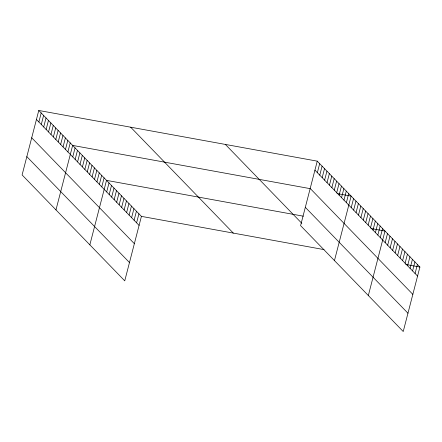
<?xml version="1.0" encoding="UTF-8"?>
<svg xmlns="http://www.w3.org/2000/svg" width="442" height="442" viewBox="0 0 442 442"><rect width="100%" height="100%" fill="white"/><g stroke="black" fill="none" stroke-linecap="round" stroke-linejoin="round"><path stroke-width="0.66" d="M38.774 110.472L22.1 174.944L124.743 280.847L141.418 216.37L38.774 110.472L317.257 161.153L419.9 267.056L403.226 331.528L300.582 225.63L317.257 161.153M38.863 121.975L41.194 112.97M41.283 124.473L43.614 115.467M43.703 126.97L46.034 117.959M46.123 129.467L48.454 120.456M48.543 131.959L50.869 122.953M50.963 134.456L53.289 125.451M53.383 136.954L55.709 127.948M55.803 139.451L58.129 130.44M58.217 141.948L60.548 132.937M60.637 144.44L62.968 135.434M63.057 146.937L65.388 137.932M65.477 149.435L67.808 140.429M67.897 151.932L70.228 142.921M55.974 209.895L72.648 145.418L310.643 188.734M72.737 156.921L75.068 147.915M75.157 159.418L77.483 150.413M77.577 161.916L79.903 152.91M79.996 164.413L82.323 155.402M82.416 166.91L84.742 157.899M84.831 169.402L87.162 160.396M87.251 171.899L89.582 162.894M89.671 174.397L92.002 165.391M92.091 176.894L94.422 167.883M94.511 179.391L96.842 170.38M96.931 181.883L99.262 172.877M99.351 184.38L101.682 175.375M101.77 186.878L104.097 177.872M89.848 244.84L106.516 180.369L303.383 216.193M106.682 191.944L109.014 182.938M109.174 194.519L111.506 185.507M111.666 197.088L113.997 188.082M114.158 199.662L116.489 190.651M116.655 202.232L118.981 193.226M119.147 204.806L121.473 195.795M121.638 207.375L123.97 198.37M124.13 209.95L126.462 200.939M126.622 212.519L128.953 203.513M129.119 215.094L131.445 206.083M131.611 217.663L133.937 208.657M134.103 220.238L136.434 211.226M136.595 222.807L138.926 213.801M317.345 172.656L319.677 163.65M319.765 175.154L322.096 166.148M322.185 177.651L324.516 168.645M324.605 180.148L326.936 171.142M327.025 182.645L329.356 173.634M329.445 185.137L331.771 176.131M331.865 187.635L334.191 178.629M334.285 190.132L336.611 181.126M336.705 192.629L339.031 183.623M339.119 195.126L341.451 186.115M341.539 197.618L343.87 188.612M343.959 200.115L346.29 191.11M346.379 202.613L348.71 193.607M334.456 260.576L351.13 196.104L336.992 193.53M351.219 207.607L353.55 198.596M353.639 210.099L355.97 201.093M356.059 212.596L358.385 203.591M358.479 215.094L360.805 206.088M360.899 217.591L363.225 208.585M363.318 220.088L365.644 211.077M365.733 222.58L368.064 213.574M368.153 225.077L370.484 216.072M370.573 227.575L372.904 218.569M372.993 230.072L375.324 221.066M375.413 232.569L377.744 223.558M377.833 235.061L380.164 226.055M380.253 237.558L382.584 228.553M368.33 295.521L384.999 231.05L370.86 228.475M385.164 242.63L387.496 233.619M387.656 245.2L389.988 236.194M390.148 247.774L392.479 238.763M392.645 250.343L394.971 241.338M395.137 252.918L397.463 243.907M397.629 255.487L399.96 246.481M400.12 258.062L402.452 249.05M402.612 260.631L404.944 251.625M405.104 263.2L407.436 254.194M407.601 265.775L409.927 256.769M410.093 268.344L412.419 259.338M412.585 270.918L414.916 261.913M415.077 273.488L417.408 264.482M141.418 216.37L324.03 249.608M405.762 264.482L419.9 267.056M314.925 170.164L417.568 276.062M310.196 188.463L412.839 294.366M305.317 207.326L407.96 313.223M225.359 144.429L301.825 223.326M130.672 127.197L233.315 233.1M36.443 119.478L139.086 225.381M31.708 137.782L134.357 243.686M26.835 156.639L129.478 262.542"/></g></svg>
